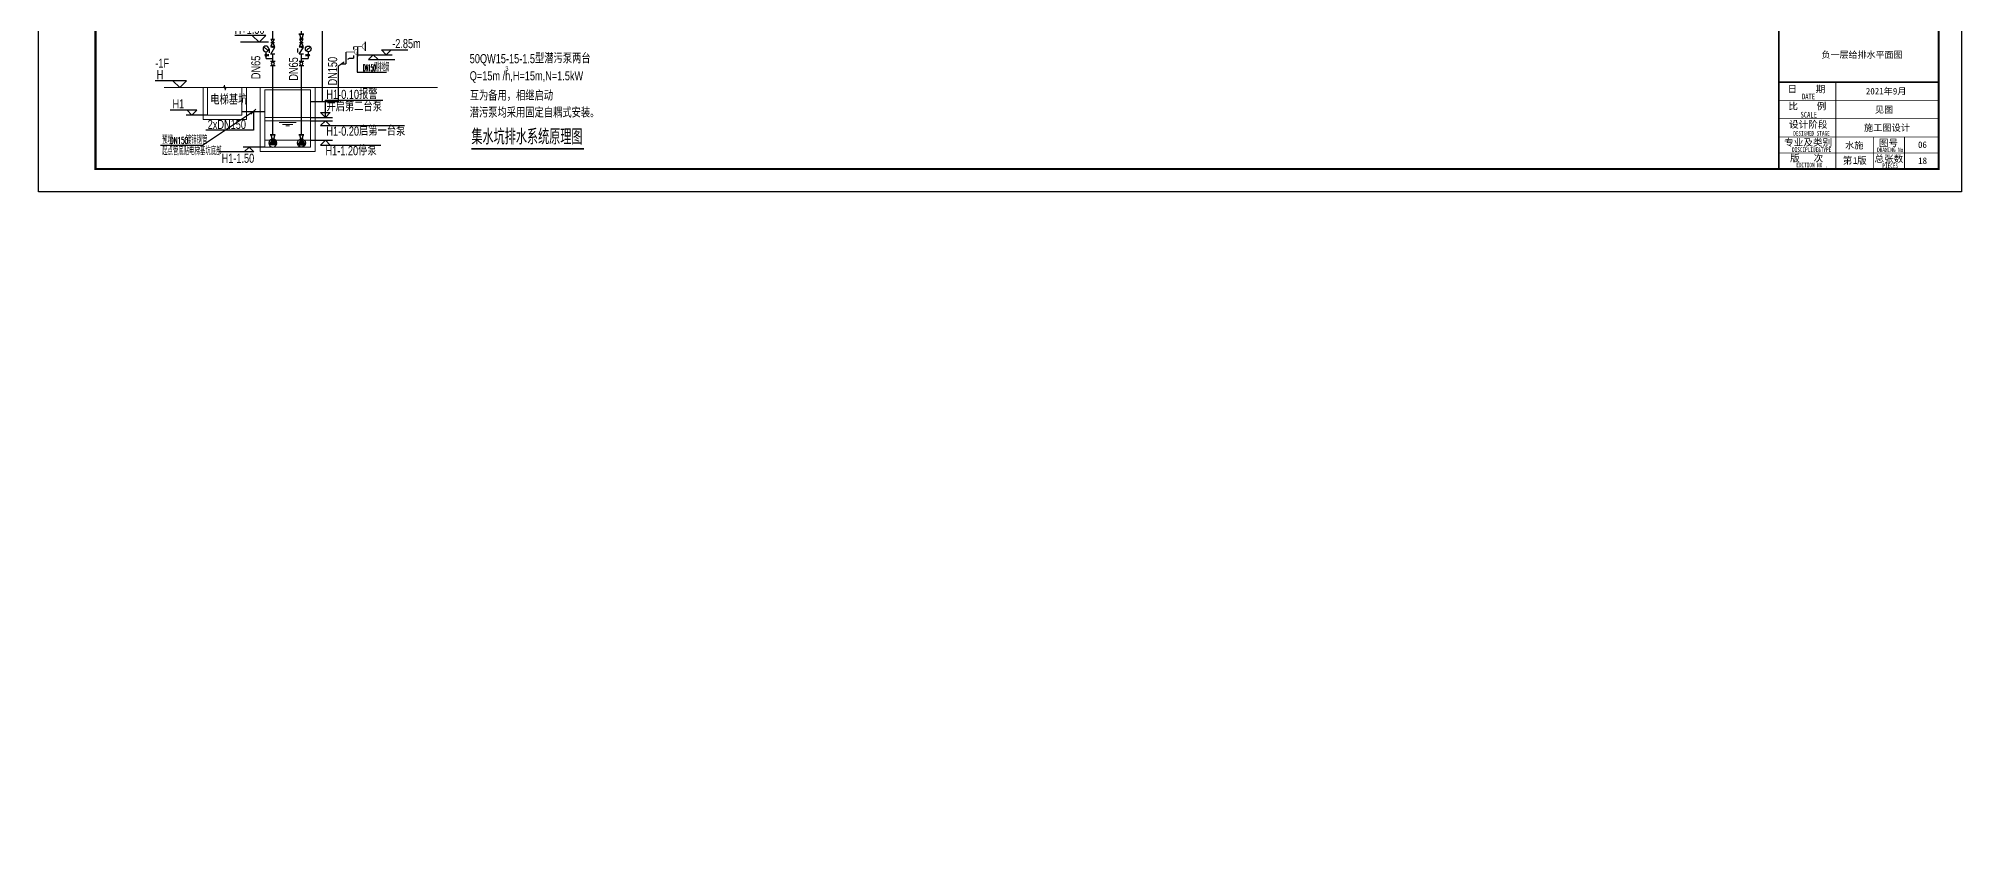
# Model space of a CAD drawing. Extents: x 27938 to 1507990, y 110129 to 923079.
# Drawn here: x 646608 to 730708, y 613525 to 649111 of the extents above; entities that cross this region are included whole.
import ezdxf
from ezdxf.enums import TextEntityAlignment as Align
from ezdxf.xclip import XClip

# ---------------------------------------------------------------- set-up
doc = ezdxf.new("R2010")
doc.units = 0
doc.header["$LTSCALE"] = 1000
doc.header["$MEASUREMENT"] = 0
doc.header["$XCLIPFRAME"] = 0
for name, color, linetype in [('----建筑底图', 8, 'Continuous'), ('DIM_SYMB', 3, 'Continuous'), ('DIM_不分区给水', 3, 'Continuous'), ('DIM_废水', 31, 'Continuous'), ('DOTE', 1, 'Continuous'), ('EQUIP_污水', 7, 'Continuous'), ('TWT_LEAD', 3, 'Continuous'), ('图框', 140, 'Continuous'), ('图签文字', 147, 'Continuous')]:
    doc.layers.add(name, color=color, linetype=linetype)
for name, color, linetype, lineweight in [('CR-水-PTE－PS污水用电设备', 7, 'Continuous', 25), ('CR-水-PTP－GG公共捕捉点', 1, 'Continuous', 18), ('CR-水-PTP－GG公共说明', 7, 'Continuous', 25), ('CR-水-PTP－PS压力废水标注', 165, 'Continuous', 25), ('CR-水-PTP－PS压力废水管', 163, 'P压力废水管', 20), ('CR-水-PTP－PS排水阀门', 163, 'Continuous', 30), ('CR-水-压力废水标注', 165, 'Continuous', 25), ('CR-水-排水穿墙套管', 60, 'Continuous', 30), ('可改文字', 6, 'Continuous', 18), ('图签', 147, 'Continuous', 18)]:
    doc.layers.add(name, color=color, linetype=linetype, lineweight=lineweight)
doc.layers.add('yichutu', color=7, linetype='Continuous', true_color=0xffffff, plot=False)
doc.styles.add('_TCH_DIM', font='SIMPLEX.shx', dxfattribs={"width": 0.7, "bigfont": 'GBCBIG.shx'})
doc.styles.add('_TCH_DIM_T3', font='SIMPLEX.shx', dxfattribs={"width": 0.494118, "bigfont": 'GBCBIG.shx'})
doc.styles.add('_TCH_LABEL', font='simhei.ttf')
doc.styles.add('_TWT_SERIAL', font='SIMPLEX', dxfattribs={"width": 0.8, "height": 3.5, "bigfont": 'HZTXT'})
doc.styles.add('CR-Standard', font='xcsg.shx', dxfattribs={"width": 0.7, "bigfont": 'hztxt.shx'})
doc.styles.add('HZ', font='txt', dxfattribs={"bigfont": 'hztxt'})
doc.styles.add('HZTXT', font='COMPLEX', dxfattribs={"width": 0.7, "bigfont": 'HZTXT'})
doc.styles.get("Standard").update_dxf_attribs({"font": 'gbenor.shx', "bigfont": 'gbcbig.shx'})
doc.styles.add('宋体', font='', dxfattribs={"height": 50})
doc.styles.add('建筑图签-1', font='simhei.ttf', dxfattribs={"width": 0.7})
doc.styles.get('宋体').set_extended_font_data('SimSun')
doc.linetypes.add('P压力废水管', pattern='A,3,-0.22,["YF",HZTXT,S=0.2,R=0,X=-0.1,Y=-0.1],-0.3', length=3.52)

# ---------------------------------------------------------------- blocks, each defined once
blk = doc.blocks.new('A$C74D73064')
at = {"layer": 'DOTE', "color": 0}
for p, q in [((-57945, 128076.6), (-57945, 3986.3)), ((-52495, 128076.6), (-52495, 3986.3)), ((-47045, 128076.6), (-47045, 3986.3)), ((-41595, 128076.6), (-41595, 3986.3)), ((-36145, 128076.6), (-36145, 3986.3)), ((-30695, 128076.6), (-30695, 3986.3)), ((-25245, 128076.6), (-25245, 3986.3)), ((-19795, 128076.6), (-19795, 3986.3))]:
    blk.add_line(p, q, dxfattribs=at)
blk = doc.blocks.new('TK')
at = {"layer": '图框'}
blk.add_lwpolyline([(465375, 548714), (549475, 548714), (549475, 489314), (465375, 489314)], close=True, dxfattribs=at)
blk.add_lwpolyline([(465375, 548714), (549475, 548714), (549475, 489314), (465375, 489314)], close=True, dxfattribs=at)
at = {"layer": '图框', "const_width": 100}
blk.add_lwpolyline([(548475, 490314), (548475, 547714), (467875, 547714), (467875, 490314)], close=True, dxfattribs=at)
at = {"layer": '图框'}
for points, const_width in [([(541480, 490314), (541480, 547714)], 70), ([(541480, 494114), (548480, 494114)], 70), ([(543980, 491714), (543980, 494114)], 35), ([(541480, 493314), (548480, 493314)], 35), ([(541480, 492514), (548480, 492514)], 35), ([(541480, 491714), (548480, 491714)], 35), ([(541480, 491714), (547980, 491714)], 35), ([(543980, 490314), (543980, 491714)], 35), ([(545630, 490314), (545630, 491714)], 35), ([(545630, 490314), (545630, 491714)], 35), ([(545630, 490314), (545630, 491714)], 35), ([(546980, 490314), (546980, 491714)], 35), ([(541480, 491014), (545630, 491014)], 35), ([(545630, 491014), (548480, 491014)], 35)]:
    blk.add_lwpolyline(points, dxfattribs=dict(at, const_width=const_width))
at = {"layer": '图框', "style": '建筑图签-1', "width": 0.7}
for s, height, p in [('DATE', 250, (542496, 493363)), ('SCALE', 250, (542435, 492564)), ('DISCIPLIUE&TYPE', 200, (542063, 491061)), ('DESIGNED STAGE', 200, (542113, 491774)), ('DRAWING No.', 200, (545785, 491054)), ('EDITION NO .', 200, (542246, 490388)), ('PIECES', 200, (546014, 490354))]:
    blk.add_text(s, height=height, dxfattribs=at).set_placement(p)
at = {"layer": '图签', "color": 2, "style": '宋体'}
for s, height, p in [('2021年9月', 286.7, (545290, 493575)), ('见图', 286.7, (545686, 492768)), ('施工图设计', 286.7, (545212, 491975)), ('水施', 286.7, (544384, 491206)), ('1', 287, (544723, 490539)), ('18', 286.7, (547577, 490533))]:
    blk.add_text(s, height=height, dxfattribs=at).set_placement(p)
at = {"layer": '图签文字', "color": 7, "style": '建筑图签-1'}
for s, p in [('日    期', (541864, 493662)), ('比    例', (541902, 492915)), ('设计阶段', (541932, 492113)), ('专业及类别', (541718, 491327)), ('图号', (545861, 491308)), ('版   次 ', (541976, 490637)), ('第 版', (544281, 490537)), ('总张数', (545668, 490608))]:
    blk.add_text(s, height=300, dxfattribs=at).set_placement(p)
blk = doc.blocks.new('yct-841-594-84100-59399.9999999999-100-1000.0')
at = {"layer": 'yichutu', "color": 7, "true_color": 0xffffff}
blk.add_lwpolyline([(0, 0), (0, 59400), (84100, 59400), (84100, 0)], close=True, dxfattribs=at)
at = {"layer": 'yichutu', "color": 7, "true_color": 0xffffff, "style": '_TCH_LABEL'}
blk.add_text('A1 1:100', height=3000, dxfattribs=at).set_placement((0, 61400))
blk = doc.blocks.new('$VALVE$00000315')
for p, q in [((-125, -75), (-125, 75)), ((-125, 75), (125, -75)), ((-75, 125), (75, 125)), ((125, -75), (125, 75))]:
    blk.add_line(p, q)
for p in [(-125, 0), (125, 0)]:
    blk.add_point(p)
blk.add_solid([(0, 125), (0, 150), (75, 125)])
blk = doc.blocks.new('A$C1D85025E')
for p, q in [((-150, 80), (-150, -80)), ((-150, 80), (150, -80)), ((150, 80), (-150, -80)), ((0, 80), (0, -80)), ((150, 80), (150, -80))]:
    blk.add_line(p, q)
blk = doc.blocks.new('A$C7DE4753E')
for p, q in [((100, 100), (-100, 100)), ((100, -100), (-100, -100))]:
    blk.add_line(p, q)
blk.add_circle((0, 0), 70)
blk = doc.blocks.new('A$C7ECC18EF')
h = blk.add_hatch(color=256)
h.paths.add_polyline_path([(0, 200, 0.414214), (-50, 150), (0, 150)])
h.paths.add_polyline_path([(0, 150), (-50, 150, 0.414214), (0, 100)])
h.paths.add_polyline_path([(50, 150, 0.414214), (0, 200), (0, 100, 0.414214)])
for p, q in [((-99, 200), (-99, 100)), ((0, 150), (-99, 150)), ((0, 300), (0, 0))]:
    blk.add_line(p, q)
at = {"ltscale": 0.35}
blk.add_line((-77, 348), (77, 502), dxfattribs=at)
blk.add_lwpolyline([(77, 502, 0, 41.7, 0), (-26, 430, 41.7, 41.7, 0)], format="xyseb", dxfattribs=at)
blk.add_circle((0, 425), 125, dxfattribs=at)
blk.add_circle((0, 150), 50)
blk = doc.blocks.new('*U173')
for p, q in [((-25, 0), (25, 0)), ((0, -2.5), (0, 2.5))]:
    blk.add_line(p, q)
at = {"const_width": 10}
for points in [[(-55, 0), (-25, 0)], [(-25, 50), (-25, -50)], [(25, 50), (25, -50)], [(55, 0), (25, 0)]]:
    blk.add_lwpolyline(points, dxfattribs=at)
blk = doc.blocks.new('$VALVE$00000486')
for p, q in [((90, 55), (-90, 16)), ((-90, -48), (-90, 48)), ((90, 72), (90, -72)), ((90, 72), (90, -72)), ((90, -72), (90, 72)), ((90, -55), (-90, -16))]:
    blk.add_line(p, q)
for p in [(-90, 0), (90, 0)]:
    blk.add_point(p)
blk = doc.blocks.new('P水泵')
h = blk.add_hatch()
h.set_pattern_fill('ANSI31', color=8, scale=99.65035, style=0)
h.set_pattern_definition([(45, (-87438.395, 132326.591), (-8.8079297, 8.8079297), [])])
h.paths.add_polyline_path([(237, 0), (-97, 216), (-97, -216)])
for p, q in [((237, 0, 0), (-97, 216, 0)), ((-97, 216, 0), (-97, -216, 0)), ((237, 0, 0), (-97, -216, 0)), ((0, 0, 0), (0, 0, 0))]:
    blk.add_line(p, q)
blk.add_circle((0, 0, 0), 237)
blk = doc.blocks.new('A$C6DCB2F17')
at = {"layer": 'CR-水-PTP－GG公共捕捉点', "color": 1, "lineweight": 15}
for p, q in [((2700, -1300), (4700, -1300)), ((2700, -1450), (4700, -1450)), ((2700, -2300), (4700, -2300))]:
    blk.add_line(p, q, dxfattribs=at)
at = {"layer": 'CR-水-PTP－GG公共捕捉点', "color": 1, "lineweight": 9}
for p, q in [((3325, -1530), (4075, -1530)), ((3475, -1606), (3925, -1606)), ((3625, -1667), (3775, -1667))]:
    blk.add_line(p, q, dxfattribs=at)
at = {"layer": 'CR-水-PTP－GG公共捕捉点', "color": 1, "lineweight": 18}
for points in [[(0, 0), (894, 0), (932, 105), (969, -105), (1007, 0), (1900, 0)], [(0, 0), (0, -1400), (1900, -1400), (1900, 0)], [(200, 0), (200, -1200), (1700, -1200), (1700, 0)]]:
    blk.add_lwpolyline(points, dxfattribs=at)
at = {"layer": 'CR-水-PTP－GG公共捕捉点', "color": 1}
for points in [[(4900, 0), (2500, 0), (2500, -2800), (4900, -2800), (4900, 0)], [(4700, -100), (2700, -100), (2700, -2600), (4700, -2600), (4700, -100)]]:
    blk.add_lwpolyline(points, dxfattribs=at)
blk = doc.blocks.new('A$C1778576E')
at = {"layer": 'CR-水-PTP－GG公共捕捉点', "color": 245}
for p, q in [((-2893, 1060), (3079, 1060)), ((-2893, -2427), (3079, -2427))]:
    blk.add_line(p, q, dxfattribs=at)
at = {"layer": 'CR-水-PTP－GG公共说明'}
for p, q in [((-2405, 1210), (-3088, 1210)), ((-2555, 1060), (-2705, 1210)), ((-2555, 1060), (-2405, 1210)), ((-2405, -2277), (-3088, -2277)), ((-2555, -2427), (-2705, -2277)), ((-2555, -2427), (-2405, -2277))]:
    blk.add_line(p, q, dxfattribs=at)
at = {"layer": 'CR-水-PTP－PS压力废水标注'}
for p, q in [((124, 810), (-558, 810)), ((170, 660), (-217, 660)), ((-26, 660), (-176, 810)), ((-26, 660), (124, 810)), ((-670, -1285), (-1352, -1285)), ((-611, -1435), (-1227, -1435)), ((-820, -1435), (-970, -1285)), ((-820, -1435), (-670, -1285)), ((-2394, -2921), (-2762, -2921)), ((-998, -3006), (-890, -2898)), ((631, -2702, 0), (1889, -2702, 0)), ((-1944, -3027), (-2416, -3027)), ((-944, -3360), (-1985, -3360)), ((-944, -2952), (-944, -3360)), ((306, -3077), (787, -3077)), ((306, -3152), (787, -3152)), ((737, -3258), (2361, -3258)), ((-694, -3727), (-1166, -3727)), ((306, -3577), (787, -3577)), ((737, -3683), (1846, -3683)), ((-1144, -3833), (-1689, -3833))]:
    blk.add_line(p, q, dxfattribs=at)
blk.add_lwpolyline([(1897, 788, 0, 0, 0), (2125, 788, 40, 0, 0), (2275, 788, 0, 0, 0)], format="xyseb", dxfattribs=at)
at = {"layer": 'CR-水-PTP－PS压力废水标注', "elevation": 0}
for points in [[(-2394, -2921), (-2288, -3027), (-2182, -2921)], [(-1144, -3833), (-1038, -3727), (-932, -3833)]]:
    blk.add_lwpolyline(points, close=True, dxfattribs=at)
at = {"layer": 'CR-水-PTP－PS压力废水标注'}
blk.add_lwpolyline([(631, -3077), (631, -2702)], dxfattribs=at)
for points in [[(737, -2971), (631, -3077), (525, -2971)], [(737, -3258), (631, -3152), (525, -3258)], [(737, -3683), (631, -3577), (525, -3683)]]:
    blk.add_lwpolyline(points, close=True, dxfattribs=at)
at = {"layer": 'CR-水-PTP－PS压力废水管', "const_width": 30}
for points in [[(106, 660), (2493, 660)], [(106, -1257), (106, 660)], [(-519, -1366), (-519, -1157)], [(-519, -1157), (106, -1157)], [(-519, -1852), (-519, -1696)], [(106, -1852), (106, -1693)], [(-519, -1791), (-669, -1791)], [(-519, -2352), (-519, -1952)], [(106, -1791), (256, -1791)], [(106, -2402), (106, -1952)], [(-519, -3457), (-519, -2352)], [(106, -3457), (106, -2402)], [(-1194, -2952), (-694, -2952)]]:
    blk.add_lwpolyline(points, dxfattribs=at)
at = {"layer": 'DIM_SYMB', "const_width": 35}
blk.add_lwpolyline([(3823, -3767), (6287, -3767)], dxfattribs=at)
at = {"layer": 'DIM_废水'}
blk.add_line((106, 197), (-706, 197), dxfattribs=at)
at = {"layer": 'TWT_LEAD'}
for p, q in [((-944, -2952), (-2055, -3692)), ((-944, -2952), (-2055, -3692)), ((-2055, -3692), (-2974, -3692))]:
    blk.add_line(p, q, dxfattribs=at)
at = {"layer": 'CR-水-PTE－PS污水用电设备', "yscale": 0.3691257472399435, "zscale": 0.3691257472399435}
for p, xscale, rotation in [((-519, -3639, 0), -0.3691257472399435, 270), ((106, -3639, 0), 0.3691257472399435, 90)]:
    blk.add_blockref('P水泵', p, dxfattribs=dict(at, xscale=xscale, rotation=rotation))
at = {"layer": 'CR-水-PTP－GG公共捕捉点', "color": 1, "lineweight": 9, "xscale": 0.5, "yscale": 0.5, "zscale": 0.5}
blk.add_blockref('A$C6DCB2F17', (-2044, -2427), dxfattribs=at)
at = {"layer": 'CR-水-PTP－PS排水阀门'}
for name, p, xscale, yscale, zscale, rotation in [('$VALVE$00000486', (106, -1305), 0.5250005610287197, 0.7499993517994881, 0.5249999999999995, 89.999996340974), ('$VALVE$00000315', (-519, -1619), 0.6000006794929565, 0.5999995283782482, 0.5999999999999993, 89.99999181801182), ('A$C1D85025E', (-519, -1441), 0.5, 0.5, 0.5, 90), ('$VALVE$00000315', (106, -1616), 0.6000006794929565, 0.5999995283782482, 0.5999999999999993, 89.99999181801182), ('A$C1D85025E', (106, -1441), 0.5, 0.5, 0.5, 90), ('A$C7DE4753E', (-519, -1902), -0.5, 0.5, 0.5, 180), ('A$C7DE4753E', (106, -1902), -0.5, 0.5, 0.5, 180), ('$VALVE$00000486', (-519, -3505), 0.5250005610287197, 0.7499993517994881, 0.5249999999999995, 89.999996340974), ('$VALVE$00000486', (106, -3505), 0.5250005610287197, 0.7499993517994881, 0.5249999999999995, 89.999996340974)]:
    blk.add_blockref(name, p, dxfattribs=dict(at, xscale=xscale, yscale=yscale, zscale=zscale, rotation=rotation))
at = {"layer": 'CR-水-PTP－PS排水阀门', "yscale": 0.5, "zscale": 0.5}
for p, xscale in [((-669, -1791), -0.5), ((256, -1791), 0.5)]:
    blk.add_blockref('A$C7ECC18EF', p, dxfattribs=dict(at, xscale=xscale))
at = {"layer": 'CR-水-排水穿墙套管', "xscale": 1.5, "yscale": 1.5, "zscale": 1.5, "rotation": 270}
blk.add_blockref('*U173', (1094, 660), dxfattribs=at)
at = {"layer": 'CR-水-PTP－GG公共说明', "style": 'CR-Standard', "width": 0.75}
for s, p in [('1F', (-3088, 1495)), ('±0.00', (-3078, 1245)), ('-1F', (-3088, -1992)), ('H', (-3057, -2242))]:
    blk.add_text(s, height=200, dxfattribs=at).set_placement(p)
at = {"layer": 'CR-水-PTP－PS压力废水标注', "style": 'CR-Standard', "width": 0.75}
for s, rotation, p in [('-0.60', 0, (-558, 845)), ('DN80', 0, (1206, 706)), ('排至室外污水检查井', 0, (1206, 414)), ('DN80', 90, (0, -543)), ('H+1.50', 0, (-1352, -1250)), ('DN65', 0, (-505, -1111)), ('DN65', 90, (-791, -2241)), ('DN65', 90, (32, -2274)), ('H1-0.10报警', 0, (653, -2674)), ('H1', 0, (-2712, -2882)), ('电梯基坑', 0, (-1886, -2795)), ('并启第二台泵', 0, (653, -2942, 0)), ('2xDN150', 0, (-1942, -3332)), ('H1-0.20启第一台泵', 0, (653, -3478)), ('H1-1.20停泵', 0, (633, -3905)), ('H1-1.50', 360, (-1639, -4072))]:
    blk.add_text(s, height=200, rotation=rotation, dxfattribs=at).set_placement(p)
at = {"layer": 'CR-水-压力废水标注', "style": 'CR-Standard', "width": 0.75}
for s, height, p in [('50QW15-15-1.5型潜污泵两台', 200, (3787, -1892)), ('Q=15m /h,H=15m,N=1.5kW', 200, (3787, -2267)), ('3', 100, (4565, -2060)), ('互为备用，相继启动', 200, (3787, -2708)), ('潜污泵均采用固定自耦式安装。', 200, (3787, -3079))]:
    blk.add_text(s, height=height, rotation=0, dxfattribs=at).set_placement(p)
at = {"layer": 'DIM_SYMB', "color": 7}
blk.add_text('集水坑排水系统原理图', height=337.6, dxfattribs=at).set_placement((3823, -3671))
at = {"layer": 'DIM_废水', "color": 7, "style": '_TWT_SERIAL'}
for s, width, p in [('YFL-1', 0.64, (-671, 232)), ('、', 0.8, (-153, 232)), ('2', 0.64, (-13, 232))]:
    blk.add_text(s, height=175, dxfattribs=dict(at, width=width)).set_placement(p)
at = {"layer": 'TWT_LEAD', "color": 7, "style": '_TCH_DIM'}
for s, height, width, p in [('起点管底贴电梯基坑底部', 168.79, 0.7, (-2939, -3902)), ('预埋', 168.8, 0.7, (-2939, -3657)), ('DN150', 148.8, 0.494118, (-2767, -3657)), ('镀锌钢管', 168.8, 0.7, (-2421, -3657))]:
    blk.add_text(s, height=height, dxfattribs=dict(at, width=width)).set_placement(p)
blk = doc.blocks.new('$ATTACHMENT$00000066')
blk.add_line((-212, 500), (188, 500))
at = {"const_width": 20}
blk.add_lwpolyline([(-134, 500, 1.067664), (116, 500)], format="xyb", dxfattribs=at)
at = {"const_width": 30}
blk.add_lwpolyline([(0, 367), (0, 0)], dxfattribs=at)
at = {"style": 'HZ', "width": 0.7, "flags": 1}
for tag in ['UNIT', 'WHAT', 'SPEC']:
    blk.add_attdef(tag, (0, 0), '', height=0.001, dxfattribs=at)

msp = doc.modelspace()

# ---------------------------------------------------------------- linework, layer by layer
at = {"layer": 'CR-水-PTP－PS压力废水标注'}
for p, q in [((662029.4, 648606.3), (662765.1, 648606.3)), ((660560.5, 648394.5), (661504.6, 648394.5)), ((661130.4, 648394.2), (662074.4, 648394.2)), ((661459.5, 648182.3), (662195.2, 648182.3))]:
    msp.add_line(p, q, dxfattribs=at)
at = {"layer": 'CR-水-PTP－PS压力废水标注', "elevation": 0}
for points in [[(662029.4, 648606.3), (661817.3, 648394.2), (661605.1, 648606.3)], [(661459.5, 648182.3), (661247.4, 648394.5), (661035.3, 648182.3)]]:
    msp.add_lwpolyline(points, close=True, dxfattribs=at)
at = {"layer": 'CR-水-PTP－PS压力废水管'}
for points, const_width in [([(660060.5, 647994.2), (660060.5, 648510.3)], 60), ([(660398.7, 648623.6), (660398.7, 648754.1)], 60), ([(659980.6, 648085.3), (659711.1, 647891)], 55), ([(659719.5, 646347.6), (659719.5, 647897.1)], 60), ([(659854.3, 647994.2), (660060.5, 647994.2)], 60), ([(660192.5, 648238), (660125.7, 648189.8)], 55), ([(660192.5, 648238), (660398.7, 648238)], 60), ([(660398.7, 648238), (660398.7, 648370.4)], 60), ([(658505.7, 646347.6), (659719.5, 646347.6)], 60)]:
    msp.add_lwpolyline(points, dxfattribs=dict(at, const_width=const_width))
at = {"layer": 'DIM_不分区给水'}
for p, q in [((660552.3, 648519.5), (660552.3, 647638.4)), ((660552.3, 647638.4), (661821.8, 647638.4))]:
    msp.add_line(p, q, dxfattribs=at)
at = {"layer": 'TWT_LEAD'}
msp.add_line((659034.6, 646347.6), (659034.6, 650329.8), dxfattribs=at)

# ---------------------------------------------------------------- block references
at = {"layer": '----建筑底图', "color": 8}
ref = msp.add_blockref('A$C74D73064', (730993.1, 609539.2), dxfattribs=at)
XClip(ref).set_block_clipping_path([(-72082.5976296387, 50822.2577331646), (-18082.6107620973, 70322.2577319878)])
msp.add_blockref('TK', (181233, 153083.3))
at = {"ltscale": 0.5, "xscale": 2, "yscale": 2, "zscale": 2}
msp.add_blockref('A$C1778576E', (657894.2, 651810.3), dxfattribs=at)
at = {"layer": 'EQUIP_污水', "rotation": 270}
for p in [(660060.5, 648510.3), (660398.7, 648754.1)]:
    msp.add_blockref('$ATTACHMENT$00000066', p, dxfattribs=at)
at = {"layer": 'yichutu'}
msp.add_blockref('yct-841-594-84100-59399.9999999999-100-1000.0', (646608.1, 642396.9), dxfattribs=at)

# ---------------------------------------------------------------- texts
at = {"layer": 'CR-水-PTP－PS压力废水标注', "style": 'CR-Standard', "width": 0.75}
for s, rotation, p in [('-2.85m', 359.999973, (662077.3, 648685.7)), ('DN150', 90.000027, (659670.8, 647054.3))]:
    msp.add_text(s, height=400, rotation=rotation, dxfattribs=at).set_placement(p)
at = {"layer": 'DIM_不分区给水', "color": 7, "style": '_TCH_DIM_T3'}
for s, height, width, p in [('DN150', 297.5, 0.348789, (660797.2, 647673.4)), ('侧排地漏', 337.59, 0.494118, (661286.3, 647673.4))]:
    msp.add_text(s, height=height, dxfattribs=dict(at, width=width)).set_placement(p)
at = {"layer": '可改文字', "color": 3, "style": '宋体'}
msp.add_text('负一层给排水平面图', height=281.28, dxfattribs=at).set_placement((726357.2, 648405.1), align=Align.MIDDLE)
at = {"layer": '图签', "color": 3, "style": '宋体'}
msp.add_text('06', height=286.68, dxfattribs=at).set_placement((728804.6, 644316))

doc.saveas('drawing.dxf')
